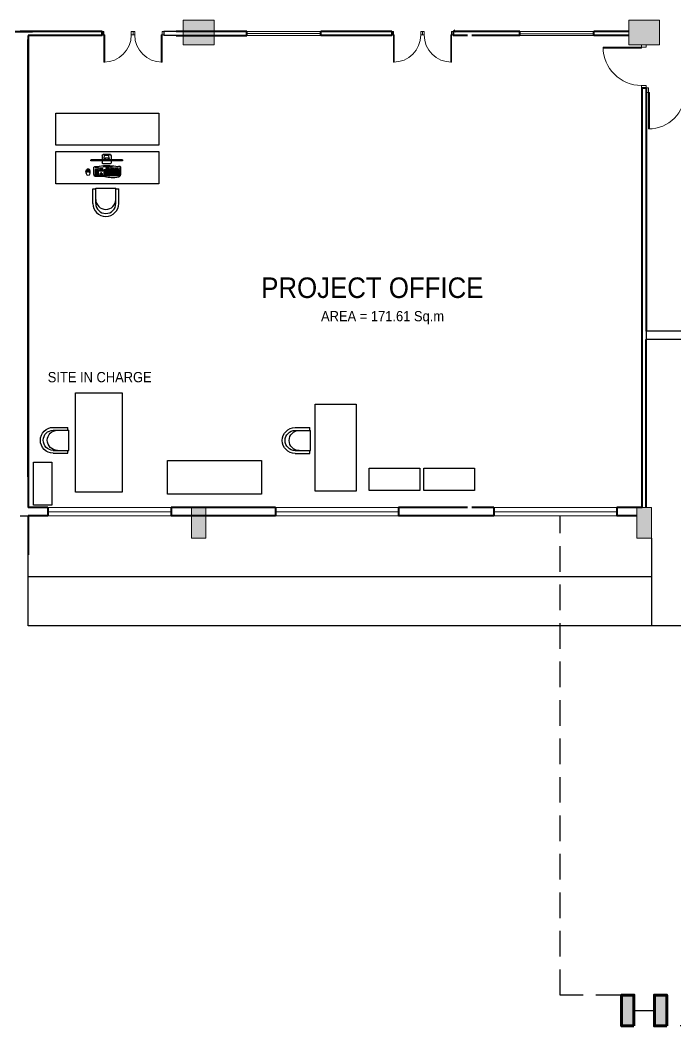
# Model space of a CAD drawing. Header units: inches. Extents: x 150067 to 167379, y -92057 to -49035.
# Drawn here: x 157288 to 158885, y -55174 to -52724 of the extents above; entities that cross this region are included whole.
import ezdxf

# ---------------------------------------------------------------- set-up
doc = ezdxf.new("R2010")
doc.units = ezdxf.units.IN
doc.header["$LTSCALE"] = 0.1
doc.header["$MEASUREMENT"] = 0
doc.linetypes.add('HIDDEN', pattern=[0.375, 0.25, -0.125])
for name, color, linetype, lineweight in [('COR HA', 40, 'Continuous', 18), ('DOOR', 10, 'Continuous', 15), ('Layer4', 10, 'Continuous', 25), ('thin ha', 253, 'Continuous', 5), ('wall', 6, 'Continuous', 40), ('win', 102, 'Continuous', 20)]:
    doc.layers.add(name, color=color, linetype=linetype, lineweight=lineweight)
doc.layers.add('Layer1', color=7, linetype='Continuous')
doc.layers.add('TEXT', color=7, linetype='Continuous')
doc.styles.add('DUTCH', font='arial.ttf')

# ---------------------------------------------------------------- blocks, each defined once
blk = doc.blocks.new('A$C764D24B9')
at = {"layer": 'DOOR'}
for points in [[(0.056, 0.111), (0.083, 0.111), (0.083, 1), (0.056, 1)], [(0, 0), (0.056, 0), (0.056, 0.111), (0, 0.111)], [(0.944, 0), (1, 0), (1, 0.111), (0.944, 0.111)]]:
    blk.add_lwpolyline(points, close=True, dxfattribs=at)
blk.add_arc((0.056, 0.111), 0.889, 0, 90, dxfattribs=at)
blk = doc.blocks.new('yttu')
at = {"layer": 'thin ha', "linetype": 'Continuous', "lineweight": 20, "ltscale": 0.1}
blk.add_hatch(color=2, dxfattribs=at).paths.add_polyline_path([(-6879.58, -1156.369), (-6878.83, -1156.369), (-6878.83, -1156.969), (-6879.58, -1156.969)])
at = {"layer": 'thin ha', "color": 2, "linetype": 'Continuous', "lineweight": 20, "ltscale": 0.1}
blk.add_lwpolyline([(-6879.58, -1156.369), (-6878.83, -1156.369), (-6878.83, -1156.969), (-6879.58, -1156.969)], close=True, dxfattribs=at)
blk = doc.blocks.new('armchair032')
at = {"color": 0}
for p, q in [((-315, 375), (-315, 20)), ((-245, 375), (-245, 0)), ((245, 375), (245, 0)), ((315, 375), (315, 20)), ((-245, 20), (-315, 20)), ((245, 0), (-245, 0)), ((315, 20), (245, 20))]:
    blk.add_line(p, q, dxfattribs=at)
for centre, radius in [((0, 375), 315), ((0, 375), 245), ((0, 275), 245)]:
    blk.add_arc(centre, radius, 0, 180, dxfattribs=at)
blk = doc.blocks.new('Dell S2340T 23-Inch 10-point Multi-Touch Monitor')
at = {"color": 0}
for p, q in [((-269, -94), (-264, -89)), ((-264, -89), (264, -89)), ((-77, -17), (-77, -89)), ((-77, -109), (-77, -143)), ((-40, -70), (-36, -14)), ((-29, -14), (-29, -17)), ((-29, -14), (-29, -17)), ((-25, -60), (-25, -82)), ((-25, -60), (-24, -60)), ((-24, -60), (-24, -89)), ((-24, -63), (24, -63)), ((24, -60), (24, -89)), ((24, -60), (25, -60)), ((25, -60), (25, -82)), ((29, -14), (29, -17)), ((29, -14), (29, -17)), ((40, -70), (36, -14)), ((77, -17), (77, -89)), ((77, -109), (77, -143)), ((269, -94), (264, -89))]:
    blk.add_line(p, q, dxfattribs=at)
for points in [[(-60, 0), (60, 0)], [(-269, -109), (269, -109), (269, -94), (-269, -94), (-269, -109)], [(-60, -160), (60, -160)], [(-36, -14), (36, -14)], [(-29, -17), (29, -17)], [(-29, -17), (29, -17)]]:
    blk.add_lwpolyline(points, dxfattribs=at)
for points in [[(-40, -70, 0.263666), (-37, -80), (-34, -82), (-25, -82)], [(40, -70, -0.263666), (37, -80), (34, -82), (25, -82)]]:
    blk.add_lwpolyline(points, format="xyb", dxfattribs=at)
for centre, radius in [((-61, -4), 1.73), ((-46, -4), 1.73), ((-36, -102), 1.14), ((-32, -4), 1.73), ((-18, -4), 1.73), ((-3, -4), 1.73), ((11, -4), 1.73), ((25, -4), 1.73), ((36, -102), 1.14), ((39, -4), 1.73)]:
    blk.add_circle(centre, radius, dxfattribs=at)
for centre, start, end in [((-60, -17), 90, 180), ((60, -17), 0, 90), ((-60, -143), 180, 270), ((60, -143), 270, 0)]:
    blk.add_arc(centre, 17.2, start, end, dxfattribs=at)
blk = doc.blocks.new('keyboard_top')
at = {"color": 0}
for points in [[(233, -76), (233, -26, 0.165941), (205, -17, -0.04592), (141, -12, 0.046884), (0, 0, 0.043941), (-135, -14, -0.081459), (-182, -12, 0.073722), (-206, -13, 0.278236), (-218, -23), (-217, -154, 0.414214), (-202, -168), (218, -167, 0.414214), (233, -152)], [(218, -167), (-202, -168, -0.198912), (-213, -164, 0.237087), (-181, -196, 0.110077), (-61, -209, 0.017919), (47, -193, -0.053396), (161, -185, 0.017301), (204, -185, 0.36209), (228, -163, -0.184401), (218, -167)]]:
    blk.add_lwpolyline(points, format="xyb", close=True, dxfattribs=at)
at = {"color": 0, "lineweight": 0}
for points in [[(-201, -38), (-189, -38)], [(-201, -38), (-201, -51)], [(-201, -51), (-189, -51)], [(-200, -70), (-188, -70)], [(-200, -70), (-200, -83)], [(-200, -83), (-188, -83)], [(-200, -87), (-188, -86)], [(-200, -87), (-200, -100)], [(-200, -100), (-188, -99)], [(-200, -104), (-188, -104)], [(-200, -104), (-200, -117)], [(-200, -117), (-188, -117)], [(-200, -122), (-173, -122)], [(-200, -122), (-200, -135)], [(-200, -135), (-173, -135)], [(-200, -139), (-173, -139)], [(-200, -139), (-200, -152)], [(-200, -152), (-173, -152)], [(-189, -38), (-189, -51)], [(-188, -70), (-188, -83)], [(-188, -86), (-188, -99)], [(-188, -104), (-188, -117)], [(-185, -70), (-185, -83)], [(-185, -70), (-173, -70)], [(-185, -83), (-173, -83)], [(-185, -86), (-185, -99)], [(-185, -86), (-173, -86)], [(-185, -99), (-173, -99)], [(-185, -104), (-173, -104)], [(-185, -104), (-185, -117)], [(-185, -117), (-173, -117)], [(-173, -70), (-173, -83)], [(-173, -86), (-173, -99)], [(-173, -104), (-173, -117)], [(-173, -122), (-173, -135)], [(-173, -139), (-173, -152)], [(-171, -38), (-171, -51)], [(-171, -38), (-159, -38)], [(-171, -51), (-159, -51)], [(-170, -70), (-170, -83)], [(-170, -70), (-158, -70)], [(-170, -83), (-158, -83)], [(-170, -86), (-170, -99)], [(-170, -86), (-158, -86)], [(-170, -99), (-158, -99)], [(-170, -104), (-158, -104)], [(-170, -104), (-170, -117)], [(-170, -117), (-158, -117)], [(-170, -122), (-170, -135)], [(-170, -122), (-158, -122)], [(-170, -135), (-158, -135)], [(-170, -139), (-158, -139)], [(-170, -139), (-170, -152)], [(-170, -152), (-158, -152)], [(-159, -38), (-159, -51)], [(-158, -70), (-158, -83)], [(-158, -86), (-158, -99)], [(-158, -104), (-158, -117)], [(-158, -122), (-158, -135)], [(-158, -139), (-158, -152)], [(-156, -38), (-156, -51)], [(-156, -38), (-144, -38)], [(-156, -51), (-144, -51)], [(-156, -70), (-144, -70)], [(-156, -70), (-156, -83)], [(-156, -83), (-144, -83)], [(-156, -86), (-144, -86)], [(-156, -86), (-156, -99)], [(-156, -99), (-144, -99)], [(-156, -104), (-144, -104)], [(-156, -104), (-156, -117)], [(-156, -117), (-144, -117)], [(-156, -122), (-144, -122)], [(-156, -122), (-156, -135)], [(-156, -135), (-144, -135)], [(-156, -139), (-156, -152)], [(-156, -139), (-129, -139)], [(-156, -152), (-129, -152)], [(-144, -38), (-144, -51)], [(-144, -70), (-144, -83)], [(-144, -86), (-144, -99)], [(-144, -104), (-144, -117)], [(-144, -122), (-144, -135)], [(-142, -38), (-130, -38)], [(-142, -38), (-142, -51)], [(-142, -51), (-130, -51)], [(-141, -70), (-141, -83)], [(-141, -70), (-129, -70)], [(-141, -83), (-129, -83)], [(-141, -86), (-141, -99)], [(-141, -86), (-129, -86)], [(-141, -99), (-129, -99)], [(-141, -104), (-129, -104)], [(-141, -104), (-141, -117)], [(-141, -117), (-129, -117)], [(-141, -122), (-129, -122)], [(-141, -122), (-141, -135)], [(-141, -135), (-129, -135)], [(-130, -38), (-130, -51)], [(-129, -70), (-129, -83)], [(-129, -86), (-129, -99)], [(-129, -104), (-129, -117)], [(-129, -122), (-129, -135)], [(-129, -139), (-129, -152)], [(-127, -38), (-127, -51)], [(-127, -38), (-115, -38)], [(-127, -51), (-115, -51)], [(-126, -70), (-126, -83)], [(-126, -70), (-114, -70)], [(-126, -83), (-114, -83)], [(-126, -86), (-126, -99)], [(-126, -86), (-114, -86)], [(-126, -99), (-114, -99)], [(-126, -104), (-114, -104)], [(-126, -104), (-126, -117)], [(-126, -117), (-114, -117)], [(-126, -122), (-126, -135)], [(-126, -122), (-114, -122)], [(-126, -135), (-114, -135)], [(-126, -139), (-11, -138)], [(-126, -139), (-126, -152)], [(-126, -152), (-11, -151)], [(-115, -38), (-115, -51)], [(-114, -70), (-114, -83)], [(-114, -86), (-114, -99)], [(-114, -104), (-114, -117)], [(-114, -122), (-114, -135)], [(-112, -70), (-100, -70)], [(-112, -70), (-112, -83)], [(-112, -83), (-100, -83)], [(-112, -86), (-100, -86)], [(-112, -86), (-112, -99)], [(-112, -99), (-100, -99)], [(-112, -104), (-100, -104)], [(-112, -104), (-112, -117)], [(-112, -117), (-100, -117)], [(-112, -122), (-100, -122)], [(-112, -122), (-112, -135)], [(-112, -135), (-100, -135)], [(-101, -38), (-101, -51)], [(-101, -38), (-89, -38)], [(-101, -51), (-89, -51)], [(-100, -70), (-100, -83)], [(-100, -86), (-100, -99)], [(-100, -104), (-100, -117)], [(-100, -122), (-100, -135)], [(-97, -70), (-97, -83)], [(-97, -70), (-85, -70)], [(-97, -83), (-85, -83)], [(-97, -86), (-97, -99)], [(-97, -86), (-85, -86)], [(-97, -99), (-85, -99)], [(-97, -104), (-85, -103)], [(-97, -104), (-97, -117)], [(-97, -117), (-85, -116)], [(-97, -122), (-85, -121)], [(-97, -122), (-96, -135)], [(-96, -135), (-84, -134)], [(-89, -38), (-89, -51)], [(-86, -38), (-86, -51)], [(-86, -38), (-74, -38)], [(-86, -51), (-74, -51)], [(-85, -70), (-85, -83)], [(-85, -86), (-85, -99)], [(-85, -103), (-85, -116)], [(-85, -121), (-84, -134)], [(-82, -70), (-70, -69)], [(-82, -70), (-82, -83)], [(-82, -83), (-70, -82)], [(-82, -86), (-82, -99)], [(-82, -86), (-70, -86)], [(-82, -99), (-70, -99)], [(-82, -103), (-70, -103)], [(-82, -103), (-81, -116)], [(-81, -116), (-69, -116)], [(-81, -121), (-81, -134)], [(-81, -121), (-69, -121)], [(-81, -134), (-69, -134)], [(-74, -38), (-74, -51)], [(-72, -38), (-60, -38)], [(-72, -38), (-72, -51)], [(-72, -51), (-60, -51)], [(-70, -69), (-70, -82)], [(-70, -86), (-70, -99)], [(-70, -103), (-69, -116)], [(-69, -121), (-69, -134)], [(-68, -69), (-56, -69)], [(-68, -69), (-67, -82)], [(-67, -82), (-55, -82)], [(-67, -86), (-55, -86)], [(-67, -86), (-67, -99)], [(-67, -99), (-55, -99)], [(-67, -103), (-55, -103)], [(-67, -103), (-67, -116)], [(-67, -116), (-55, -116)], [(-67, -121), (-55, -121)], [(-67, -121), (-67, -134)], [(-67, -134), (-55, -134)], [(-60, -38), (-60, -51)], [(-57, -38), (-57, -51)], [(-57, -38), (-45, -38)], [(-57, -51), (-45, -51)], [(-56, -69), (-55, -82)], [(-55, -86), (-55, -99)], [(-55, -103), (-55, -116)], [(-55, -121), (-55, -134)], [(-52, -69), (-52, -82)], [(-52, -69), (-40, -69)], [(-52, -82), (-40, -82)], [(-52, -86), (-52, -99)], [(-52, -86), (-40, -86)], [(-52, -99), (-40, -99)], [(-52, -103), (-40, -103)], [(-52, -103), (-52, -116)], [(-52, -116), (-40, -116)], [(-52, -121), (-40, -121)], [(-52, -121), (-52, -134)], [(-52, -134), (-40, -134)], [(-45, -38), (-45, -51)], [(-40, -69), (-40, -82)], [(-40, -86), (-40, -99)], [(-40, -103), (-40, -116)], [(-40, -121), (-40, -134)], [(-37, -69), (-37, -82)], [(-37, -69), (-25, -69)], [(-37, -82), (-25, -82)], [(-37, -86), (-37, -99)], [(-37, -86), (-25, -86)], [(-37, -99), (-25, -99)], [(-37, -103), (-25, -103)], [(-37, -103), (-37, -116)], [(-37, -116), (-25, -116)], [(-37, -121), (-37, -134)], [(-37, -121), (-25, -121)], [(-37, -134), (-25, -134)], [(-28, -19), (1, -18)], [(-28, -38), (-16, -37)], [(-28, -38), (-28, -51)], [(-28, -51), (-16, -50)], [(-26, -16), (1, -16)], [(-25, -69), (-25, -82)], [(-25, -86), (-25, -99)], [(-25, -103), (-25, -116)], [(-25, -121), (-25, -134)], [(-23, -69), (-11, -69)], [(-23, -69), (-23, -82)], [(-23, -82), (-11, -82)], [(-23, -86), (-11, -86)], [(-23, -86), (-23, -99)], [(-23, -99), (-11, -99)], [(-23, -103), (-11, -103)], [(-23, -103), (-23, -116)], [(-23, -116), (-11, -116)], [(-23, -121), (-11, -121)], [(-23, -121), (-23, -134)], [(-23, -134), (-11, -134)], [(-16, -37), (-16, -50)], [(-13, -37), (-13, -50)], [(-13, -37), (-1, -37)], [(-13, -50), (-1, -50)], [(-11, -69), (-11, -82)], [(-11, -86), (-11, -99)], [(-11, -103), (-11, -116)], [(-11, -121), (-11, -134)], [(-11, -138), (-11, -151)], [(-8, -69), (-8, -82)], [(-8, -69), (4, -69)], [(-8, -82), (4, -82)], [(-8, -86), (-8, -99)], [(-8, -86), (4, -86)], [(-8, -99), (4, -99)], [(-8, -103), (4, -103)], [(-8, -103), (-8, -116)], [(-8, -116), (4, -116)], [(-8, -121), (4, -121)], [(-8, -121), (-8, -134)], [(-8, -134), (4, -134)], [(-7, -138), (20, -138)], [(-7, -138), (-7, -151)], [(-7, -151), (20, -151)], [(-1, -37), (-1, -50)], [(1, -7), (1, -16)], [(1, -18), (1, -25)], [(2, -37), (14, -37)], [(2, -37), (2, -50)], [(2, -50), (14, -50)], [(4, -7), (5, -16)], [(4, -69), (4, -82)], [(4, -86), (4, -99)], [(4, -103), (4, -116)], [(4, -121), (4, -134)], [(5, -16), (30, -16)], [(5, -18), (5, -25)], [(5, -18), (30, -18)], [(7, -69), (7, -82)], [(7, -69), (19, -69)], [(7, -82), (19, -82)], [(7, -86), (7, -99)], [(7, -86), (19, -86)], [(7, -99), (19, -99)], [(7, -103), (19, -103)], [(7, -103), (8, -116)], [(8, -116), (20, -116)], [(8, -121), (8, -134)], [(8, -121), (20, -121)], [(8, -134), (20, -134)], [(14, -37), (14, -50)], [(17, -37), (17, -50)], [(17, -37), (29, -37)], [(17, -50), (29, -50)], [(19, -69), (19, -82)], [(19, -86), (19, -99)], [(19, -103), (20, -116)], [(20, -121), (20, -134)], [(20, -138), (20, -151)], [(23, -69), (35, -69)], [(23, -69), (23, -82)], [(23, -82), (35, -82)], [(23, -86), (35, -86)], [(23, -86), (23, -99)], [(23, -99), (35, -99)], [(23, -103), (35, -103)], [(23, -103), (23, -116)], [(23, -116), (35, -116)], [(23, -121), (65, -121)], [(23, -121), (23, -134)], [(23, -134), (65, -134)], [(23, -138), (35, -138)], [(23, -138), (23, -151)], [(23, -151), (35, -151)], [(29, -37), (29, -50)], [(35, -69), (35, -82)], [(35, -86), (35, -99)], [(35, -103), (35, -116)], [(35, -138), (35, -151)], [(38, -69), (38, -82)], [(38, -69), (65, -69)], [(38, -82), (65, -82)], [(38, -86), (38, -99)], [(38, -86), (50, -86)], [(38, -99), (50, -99)], [(38, -103), (65, -103)], [(38, -103), (38, -116)], [(38, -116), (65, -116)], [(38, -138), (65, -138)], [(38, -138), (38, -151)], [(38, -151), (65, -151)], [(50, -86), (50, -99)], [(53, -86), (53, -99)], [(53, -86), (65, -86)], [(53, -99), (65, -99)], [(65, -69), (65, -82)], [(65, -86), (65, -99)], [(65, -103), (65, -116)], [(65, -121), (65, -134)], [(65, -138), (65, -151)], [(82, -37), (82, -50)], [(82, -37), (94, -37)], [(82, -50), (94, -50)], [(83, -69), (83, -82)], [(83, -69), (95, -69)], [(83, -82), (95, -82)], [(83, -85), (83, -98)], [(83, -85), (95, -85)], [(83, -98), (95, -98)], [(89, -138), (101, -138)], [(89, -138), (89, -151)], [(89, -151), (101, -151)], [(94, -37), (94, -50)], [(95, -69), (95, -82)], [(95, -85), (95, -98)], [(97, -37), (97, -50)], [(97, -37), (109, -37)], [(97, -50), (109, -50)], [(98, -69), (98, -82)], [(98, -69), (110, -69)], [(98, -82), (110, -82)], [(98, -85), (98, -98)], [(98, -85), (110, -85)], [(98, -98), (110, -98)], [(101, -138), (101, -151)], [(104, -121), (104, -134)], [(104, -121), (116, -121)], [(104, -134), (116, -134)], [(104, -138), (116, -138)], [(104, -138), (104, -151)], [(104, -151), (116, -151)], [(109, -37), (109, -50)], [(110, -69), (110, -82)], [(110, -85), (110, -98)], [(111, -37), (123, -37)], [(111, -37), (111, -50)], [(111, -50), (123, -50)], [(112, -69), (124, -69)], [(112, -69), (112, -82)], [(112, -82), (124, -82)], [(112, -85), (124, -85)], [(112, -85), (112, -98)], [(112, -98), (124, -98)], [(116, -121), (116, -134)], [(116, -138), (116, -151)], [(119, -138), (131, -138)], [(119, -138), (119, -151)], [(119, -151), (131, -151)], [(123, -37), (123, -50)], [(124, -69), (124, -82)], [(124, -85), (124, -98)], [(126, -37), (126, -50)], [(126, -37), (138, -37)], [(126, -50), (138, -50)], [(127, -69), (127, -82)], [(127, -69), (139, -69)], [(127, -82), (139, -82)], [(127, -85), (128, -98)], [(127, -85), (139, -85)], [(128, -98), (140, -98)], [(131, -138), (131, -151)], [(138, -37), (138, -50)], [(139, -69), (139, -82)], [(139, -85), (140, -98)], [(156, -35), (156, -48)], [(156, -35), (168, -35)], [(156, -48), (168, -48)], [(157, -69), (157, -82)], [(157, -69), (169, -69)], [(157, -82), (169, -82)], [(157, -85), (157, -98)], [(157, -85), (169, -85)], [(157, -98), (169, -98)], [(157, -103), (169, -103)], [(157, -103), (157, -116)], [(157, -116), (169, -116)], [(157, -121), (157, -134)], [(157, -121), (169, -121)], [(157, -134), (169, -134)], [(157, -138), (169, -138)], [(157, -138), (157, -151)], [(157, -151), (169, -151)], [(168, -35), (168, -48)], [(169, -69), (169, -82)], [(169, -85), (169, -98)], [(169, -103), (169, -116)], [(169, -121), (169, -134)], [(169, -138), (169, -151)], [(172, -69), (184, -69)], [(172, -69), (172, -82)], [(172, -82), (184, -82)], [(172, -85), (184, -85)], [(172, -85), (172, -98)], [(172, -98), (184, -98)], [(172, -103), (184, -102)], [(172, -103), (172, -116)], [(172, -116), (184, -115)], [(172, -121), (184, -120)], [(172, -121), (172, -134)], [(172, -134), (184, -133)], [(172, -138), (184, -138)], [(172, -138), (172, -151)], [(172, -151), (184, -151)], [(176, -34), (176, -47)], [(176, -34), (188, -34)], [(176, -47), (188, -47)], [(184, -69), (184, -82)], [(184, -85), (184, -98)], [(184, -102), (184, -115)], [(184, -120), (184, -133)], [(184, -138), (184, -151)], [(187, -69), (199, -68)], [(187, -69), (187, -82)], [(187, -82), (199, -81)], [(187, -85), (187, -98)], [(187, -85), (199, -85)], [(187, -98), (199, -98)], [(187, -102), (199, -102)], [(187, -102), (187, -115)], [(187, -115), (199, -115)], [(187, -120), (199, -120)], [(187, -120), (187, -133)], [(187, -133), (199, -133)], [(187, -138), (199, -138)], [(187, -138), (187, -151)], [(187, -151), (199, -151)], [(188, -34), (188, -47)], [(197, -34), (197, -47)], [(197, -34), (209, -34)], [(197, -47), (209, -47)], [(199, -68), (199, -81)], [(199, -85), (199, -98)], [(199, -102), (199, -115)], [(199, -120), (199, -133)], [(199, -138), (199, -151)], [(202, -68), (202, -81)], [(202, -68), (214, -68)], [(202, -81), (214, -81)], [(202, -85), (202, -98)], [(202, -85), (214, -85)], [(202, -98), (214, -98)], [(202, -102), (214, -102)], [(202, -102), (202, -115)], [(202, -115), (214, -115)], [(202, -120), (202, -133)], [(202, -120), (214, -120)], [(202, -133), (214, -133)], [(202, -138), (214, -138)], [(202, -138), (202, -151)], [(202, -151), (214, -151)], [(209, -34), (209, -47)], [(214, -68), (214, -81)], [(214, -85), (214, -98)], [(214, -102), (214, -115)], [(214, -120), (214, -133)], [(214, -138), (214, -151)]]:
    blk.add_lwpolyline(points, dxfattribs=at)
for points in [[(1, -25, -0.037715), (-22, -24, -0.328345), (-28, -19)], [(-26, -16, -0.157731), (-22, -12, -0.08747), (1, -7, -0.08747)], [(4, -7, -0.086643), (27, -12, -0.237073), (30, -16)], [(30, -18, -0.11266), (29, -21, -0.188542), (24, -24, -0.031584), (5, -25, -0.031584)]]:
    blk.add_lwpolyline(points, format="xyb", dxfattribs=at)
for centre in [(-74, -18), (-64, -18), (-55, -18), (-46, -18), (-36, -18), (38, -18), (48, -18), (57, -18), (67, -18), (76, -18)]:
    blk.add_circle(centre, 3.55, dxfattribs=at)

msp = doc.modelspace()

# ---------------------------------------------------------------- hatches: boundary and pattern name
at = {"layer": 'thin ha', "linetype": 'Continuous', "lineweight": 20, "ltscale": 0.1}
for points in [[(157705.48, -53911.39), (157740.48, -53911.39), (157740.48, -53986.39), (157705.48, -53986.39)], [(158790.48, -53911.39), (158825.48, -53911.39), (158825.48, -53986.39), (158790.48, -53986.39)]]:
    msp.add_hatch(color=2, dxfattribs=at).paths.add_polyline_path(points)
at = {"layer": 'thin ha', "linetype": 'Continuous', "lineweight": 60, "ltscale": 0.1}
for points in [[(158782.98, -55174.39), (158752.98, -55174.39), (158752.98, -55099.39), (158782.98, -55099.39)], [(158862.98, -55174.39), (158832.98, -55174.39), (158832.98, -55099.39), (158862.98, -55099.39)]]:
    msp.add_hatch(color=1, dxfattribs=at).paths.add_polyline_path(points)

# ---------------------------------------------------------------- linework, layer by layer
at = {"color": 0, "linetype": 'ByBlock'}
for p, q in [((157472.78, -53100.51, 23680.86), (157474.39, -53099.98, 23680.86)), ((157474.39, -53099.98, 23680.86), (157474.39, -53094.09, 23680.86)), ((157513.14, -53095.43, 23680.86), (157514.75, -53095.43, 23680.86))]:
    msp.add_line(p, q, dxfattribs=at)
at = {"elevation": 23680.86}
for points in [[(157451.43, -53087.47, 0.0717538), (157450.92, -53090.62, 0.0431691), (157451.05, -53092.68, -0.2693094), (157449.44, -53096.79, -0.3661703), (157448.81, -53096.59, -0.1603249), (157449.3, -53088.96, -0.1500963), (157451.42, -53087.47)], [(157452.93, -53087.26, -0.2410041), (157456.7, -53088.61, -0.2170033), (157456.98, -53100.35, -0.7525275), (157450.14, -53100.67, -0.1153991), (157448.47, -53092.71, -0.099122), (157449.3, -53088.96, -0.2404832), (157452.93, -53087.26)], [(157451.65, -53087.43, 0.1411075), (157451.37, -53092.35, -0.2113787), (157451.07, -53093.87, -0.4127016), (157455.45, -53093.83, -0.176997), (157455.07, -53092.17, 0.1410945), (157454.32, -53087.3, 0.080592), (157452.93, -53087.26, 0.0752053), (157451.65, -53087.41)], [(157453.62, -53090.78), (157453.51, -53088.8, 0.837339), (157452.78, -53088.97), (157452.89, -53091.25, 1), (157453.64, -53091.21)], [(157454.45, -53087.33, -0.0550193), (157455.17, -53089.86, -0.0506015), (157455.33, -53092.27, 0.0846865), (157455.45, -53093.83, 0.1758987), (157457.17, -53096.34, 0.5693071), (157457.97, -53096, 0.0644282), (157457.96, -53092.64, 0.081238), (157456.7, -53088.61, 0.1504555), (157454.45, -53087.33)]]:
    msp.add_lwpolyline(points, format="xyb", close=True, dxfattribs=at)
at = {"layer": 'COR HA', "ltscale": 0.1}
msp.add_line((158349.08, -52754.03, 23680.86), (158345.42, -52747.7, 23680.86), dxfattribs=at)
at = {"layer": 'COR HA', "color": 0, "linetype": 'Continuous', "lineweight": 25, "ltscale": 0.1}
for p, q in [((158782.98, -55136.89, 23680.86), (158832.98, -55136.89, 23680.86)), ((158782.98, -55136.97, 23680.86), (158807.98, -55136.97, 23680.86))]:
    msp.add_line(p, q, dxfattribs=at)
at = {"layer": 'Layer1', "color": 6, "linetype": 'Continuous', "ltscale": 0.1}
for p, q in [((157667.97, -52751.9, 23680.86), (157637.97, -52751.9, 23680.86)), ((157637.97, -52751.9, 23680.86), (157637.97, -52761.89, 23680.86)), ((157667.97, -52761.89, 23680.86), (157637.97, -52761.89, 23680.86)), ((158812.98, -53482.32, 23680.86), (158812.98, -53502.32, 23680.86)), ((158945.58, -53482.32, 23680.86), (158812.98, -53482.32, 23680.86)), ((158945.58, -53502.32, 23680.86), (158812.98, -53502.32, 23680.86)), ((157287.98, -53931.89, 23680.86), (157307.98, -53931.89, 23680.86)), ((158825.48, -53986.39, 23680.86), (158825.48, -54199.99, 23680.86)), ((157307.98, -54199.99, 23680.86), (157307.98, -54026.89, 23680.86)), ((158825.48, -54080.69, 23680.86), (157307.98, -54080.69, 23680.86)), ((159292.97, -54199.99, 23680.86), (157307.98, -54199.99, 23680.86))]:
    msp.add_line(p, q, dxfattribs=at)
at = {"layer": 'Layer1', "color": 6, "linetype": 'Continuous', "ltscale": 0.1, "elevation": 23680.86}
for points in [[(157375.16, -52950.66), (157625.73, -52950.66), (157625.73, -53029.31), (157375.16, -53029.31)], [(157375.16, -53044.27), (157625.73, -53044.27), (157625.73, -53122.92), (157375.16, -53122.92)], [(157422.48, -53632.33), (157536.64, -53632.33), (157536.64, -53874.58), (157422.48, -53874.58)], [(158006.97, -53659.84), (158106.75, -53659.84), (158106.75, -53871.59), (158006.97, -53871.59)], [(157320.19, -53801.32), (157365.31, -53801.32), (157365.31, -53906.24), (157320.19, -53906.24)], [(157646.75, -53796.85), (157876.24, -53796.85), (157876.24, -53879.06), (157646.75, -53879.06)], [(158137.88, -53815.75), (158261.4, -53815.75), (158261.4, -53870.22), (158137.88, -53870.22)], [(158271.02, -53815.75), (158394.54, -53815.75), (158394.54, -53870.22), (158271.02, -53870.22)]]:
    msp.add_lwpolyline(points, close=True, dxfattribs=at)
at = {"layer": 'Layer4', "color": 7, "linetype": 'Continuous', "ltscale": 0.1}
msp.add_line((158770.48, -52751.89, 23680.86), (158715.48, -52751.89, 23680.86), dxfattribs=at)
msp.add_line((158770.48, -52751.89, 23680.86), (158715.48, -52751.89, 23680.86), dxfattribs=at)
at = {"layer": 'Layer4', "color": 1, "linetype": 'HIDDEN', "ltscale": 2500}
for p, q in [((158602.98, -55099.39, 23680.86), (158602.98, -53931.89, 23680.86)), ((158752.98, -55099.39, 23680.86), (158602.98, -55099.39, 23680.86)), ((159239.31, -55174.39, 23680.86), (158862.98, -55174.39, 23680.86))]:
    msp.add_line(p, q, dxfattribs=at)
at = {"layer": 'thin ha', "color": 2, "linetype": 'Continuous', "lineweight": 20, "ltscale": 0.1, "elevation": 23680.86}
for points in [[(157705.48, -53911.39), (157740.48, -53911.39), (157740.48, -53986.39), (157705.48, -53986.39)], [(158790.48, -53911.39), (158825.48, -53911.39), (158825.48, -53986.39), (158790.48, -53986.39)]]:
    msp.add_lwpolyline(points, close=True, dxfattribs=at)
at = {"layer": 'thin ha', "color": 1, "linetype": 'Continuous', "lineweight": 60, "ltscale": 0.1, "elevation": 23680.86}
for points in [[(158782.98, -55174.39), (158752.98, -55174.39), (158752.98, -55099.39), (158782.98, -55099.39), (158782.98, -55174.39)], [(158862.98, -55174.39), (158832.98, -55174.39), (158832.98, -55099.39), (158862.98, -55099.39), (158862.98, -55174.39)]]:
    msp.add_lwpolyline(points, dxfattribs=at)
at = {"layer": 'wall', "linetype": 'Continuous', "ltscale": 0.1}
for p, q in [((156675.48, -52751.9, 23680.86), (157318.12, -52751.9, 23680.86)), ((157487.97, -52751.9, 23680.86), (157287.98, -52751.9, 23680.86)), ((157487.97, -52761.9, 23680.86), (157307.98, -52761.9, 23680.86)), ((157307.98, -52761.9, 23680.86), (157307.98, -53911.89, 23680.86)), ((157307.98, -53836.89, 23680.86), (157307.98, -52771.89, 23680.86)), ((157307.98, -52771.89, 23680.86), (157307.98, -53836.89, 23680.86)), ((157307.98, -52771.89, 23680.86), (157307.98, -53836.89, 23680.86)), ((157307.98, -52771.89, 23680.86), (157307.98, -53836.89, 23680.86)), ((157307.98, -53836.89, 23680.86), (157307.98, -52771.89, 23680.86)), ((157307.98, -52771.89, 23680.86), (157307.98, -53836.89, 23680.86)), ((157307.98, -52771.89, 23680.86), (157307.98, -53836.89, 23680.86)), ((157307.98, -52771.89, 23680.86), (157307.98, -53836.89, 23680.86)), ((157307.98, -53836.89, 23680.86), (157307.98, -52771.89, 23680.86)), ((157307.98, -52771.89, 23680.86), (157307.98, -53836.89, 23680.86)), ((157307.98, -52771.89, 23680.86), (157307.98, -53836.89, 23680.86)), ((157307.98, -52771.89, 23680.86), (157307.98, -53836.89, 23680.86)), ((157307.98, -53836.89, 23680.86), (157307.98, -52771.89, 23680.86)), ((157307.98, -52771.89, 23680.86), (157307.98, -53836.89, 23680.86)), ((157487.97, -52761.9, 23680.86), (157487.97, -52751.9, 23680.86)), ((157487.97, -52751.9, 23680.86), (157487.97, -52761.9, 23680.86)), ((157840.47, -52751.9, 23680.86), (157667.97, -52751.9, 23680.86)), ((157667.97, -52761.89, 23680.86), (157840.47, -52761.9, 23680.86)), ((157840.47, -52761.9, 23680.86), (157840.47, -52751.9, 23680.86)), ((158192.98, -52751.89, 23680.86), (158020.47, -52751.89, 23680.86)), ((158192.98, -52751.89, 23680.86), (158020.47, -52751.89, 23680.86)), ((158192.98, -52751.89, 23680.86), (158020.47, -52751.89, 23680.86)), ((158192.98, -52751.89, 23680.86), (158020.47, -52751.89, 23680.86)), ((158192.98, -52751.89, 23680.86), (158020.47, -52751.89, 23680.86)), ((158020.47, -52761.9, 23680.86), (158020.47, -52751.89, 23680.86)), ((158192.98, -52761.9, 23680.86), (158020.47, -52761.9, 23680.86)), ((158192.98, -52751.89, 23680.86), (158192.98, -52761.9, 23680.86)), ((158505.48, -52751.89, 23680.86), (158342.98, -52751.89, 23680.86)), ((158505.48, -52751.89, 23680.86), (158342.98, -52751.89, 23680.86)), ((158505.48, -52751.89, 23680.86), (158342.98, -52751.89, 23680.86)), ((158505.48, -52751.89, 23680.86), (158342.98, -52751.89, 23680.86)), ((158505.48, -52751.89, 23680.86), (158342.98, -52751.89, 23680.86)), ((158342.98, -52751.89, 23680.86), (158342.98, -52761.89, 23680.86)), ((158377.98, -52761.89, 23680.86), (158342.98, -52761.89, 23680.86)), ((158505.48, -52761.89, 23680.86), (158387.98, -52761.89, 23680.86)), ((158505.48, -52761.89, 23680.86), (158505.48, -52751.89, 23680.86)), ((158770.48, -52751.89, 23680.86), (158685.48, -52751.89, 23680.86)), ((158770.48, -52751.89, 23680.86), (158685.48, -52751.89, 23680.86)), ((158685.48, -52761.89, 23680.86), (158685.48, -52751.89, 23680.86)), ((158770.48, -52761.89, 23680.86), (158685.48, -52761.89, 23680.86)), ((158770.48, -52751.89, 23680.86), (158715.48, -52751.89, 23680.86)), ((157307.98, -53836.89, 23680.86), (157307.98, -52921.37, 23680.86)), ((157307.98, -52921.37, 23680.86), (157307.98, -53836.89, 23680.86)), ((157307.98, -52921.37, 23680.86), (157307.98, -53836.89, 23680.86)), ((157307.98, -52921.37, 23680.86), (157307.98, -53836.89, 23680.86)), ((157307.98, -53836.89, 23680.86), (157307.98, -52921.37, 23680.86)), ((157307.98, -52921.37, 23680.86), (157307.98, -53836.89, 23680.86)), ((157307.98, -52921.37, 23680.86), (157307.98, -53836.89, 23680.86)), ((157307.98, -52921.37, 23680.86), (157307.98, -53836.89, 23680.86)), ((157355.67, -53911.89, 23680.86), (157307.98, -53911.89, 23680.86)), ((157355.67, -53911.89, 23680.86), (157307.98, -53911.89, 23680.86)), ((157355.67, -53911.89, 23680.86), (157307.98, -53911.89, 23680.86)), ((157355.67, -53911.89, 23680.86), (157307.98, -53911.89, 23680.86)), ((157351.31, -53911.89, 23680.86), (157307.98, -53911.89, 23680.86)), ((157351.31, -53911.89, 23680.86), (157307.98, -53911.89, 23680.86)), ((157351.31, -53911.89, 23680.86), (157307.98, -53911.89, 23680.86)), ((157351.31, -53911.89, 23680.86), (157307.98, -53911.89, 23680.86)), ((157351.31, -53911.89, 23680.86), (157307.98, -53911.89, 23680.86)), ((157351.31, -53911.89, 23680.86), (157307.98, -53911.89, 23680.86)), ((157351.31, -53911.89, 23680.86), (157307.98, -53911.89, 23680.86)), ((157351.31, -53911.89, 23680.86), (157307.98, -53911.89, 23680.86)), ((157351.31, -53911.89, 23680.86), (157307.98, -53911.89, 23680.86)), ((157351.31, -53911.89, 23680.86), (157307.98, -53911.89, 23680.86)), ((157351.31, -53911.89, 23680.86), (157307.98, -53911.89, 23680.86)), ((157351.31, -53911.89, 23680.86), (157307.98, -53911.89, 23680.86)), ((157351.31, -53911.89, 23680.86), (157307.98, -53911.89, 23680.86)), ((157351.31, -53911.89, 23680.86), (157307.98, -53911.89, 23680.86)), ((157351.31, -53911.89, 23680.86), (157307.98, -53911.89, 23680.86)), ((157351.31, -53911.89, 23680.86), (157307.98, -53911.89, 23680.86)), ((157355.67, -53911.89, 23680.86), (157345.17, -53911.89, 23680.86)), ((157355.67, -53911.89, 23680.86), (157355.67, -53931.89, 23680.86)), ((157909.84, -53911.89, 23680.86), (157655.67, -53911.89, 23680.86)), ((157655.67, -53911.89, 23680.86), (157655.67, -53931.89, 23680.86)), ((157909.84, -53911.89, 23680.86), (157740.48, -53911.89, 23680.86)), ((157909.84, -53911.89, 23680.86), (157740.48, -53911.89, 23680.86)), ((157909.84, -53911.89, 23680.86), (157740.48, -53911.89, 23680.86)), ((157909.84, -53911.89, 23680.86), (157740.48, -53911.89, 23680.86)), ((157909.84, -53911.89, 23680.86), (157909.84, -53931.89, 23680.86)), ((158377.98, -53911.89, 23680.86), (158209.84, -53911.89, 23680.86)), ((158209.84, -53911.89, 23680.86), (158209.84, -53931.89, 23680.86)), ((158441.73, -53911.89, 23680.86), (158387.98, -53911.89, 23680.86)), ((158441.73, -53911.89, 23680.86), (158441.73, -53931.89, 23680.86)), ((158441.73, -53911.89, 23680.86), (158441.73, -53931.89, 23680.86)), ((158802.98, -53911.89, 23680.86), (158741.73, -53911.89, 23680.86)), ((158743.45, -53911.89, 23680.86), (158741.73, -53911.89, 23680.86)), ((158743.45, -53911.89, 23680.86), (158741.73, -53911.89, 23680.86)), ((158743.45, -53911.89, 23680.86), (158741.73, -53911.89, 23680.86)), ((158741.73, -53911.89, 23680.86), (158741.73, -53931.89, 23680.86)), ((157355.67, -53931.89, 23680.86), (157307.98, -53931.89, 23680.86)), ((157307.98, -53931.89, 23680.86), (157307.98, -54006.89, 23680.86)), ((157355.67, -53931.89, 23680.86), (157307.98, -53931.89, 23680.86)), ((157307.98, -53931.89, 23680.86), (157307.98, -54026.89, 23680.86)), ((157307.98, -53931.89, 23680.86), (157307.98, -54006.89, 23680.86)), ((157307.98, -53931.89, 23680.86), (157307.98, -54026.89, 23680.86)), ((157355.67, -53931.89, 23680.86), (157345.17, -53931.89, 23680.86)), ((157909.84, -53931.89, 23680.86), (157655.67, -53931.89, 23680.86)), ((157909.84, -53931.89, 23680.86), (157726.25, -53931.89, 23680.86)), ((158441.73, -53931.89, 23680.86), (158209.84, -53931.89, 23680.86)), ((158790.48, -53931.89, 23680.86), (158741.73, -53931.89, 23680.86))]:
    msp.add_line(p, q, dxfattribs=at)
at = {"layer": 'wall', "linetype": 'Continuous', "ltscale": 0.1, "elevation": 23680.86}
for points in [[(158020.47, -52761.9), (158020.47, -52751.89)], [(158505.48, -52761.89), (158505.48, -52751.89)], [(158685.48, -52761.89), (158685.48, -52751.89)], [(158802.98, -53911.39), (158802.98, -52889.4), (158812.98, -52889.4), (158812.98, -53482.32)], [(158812.98, -53911.89), (158812.98, -53502.32)], [(157355.67, -53911.89), (157355.67, -53931.89)], [(157655.67, -53911.89), (157655.67, -53931.89)], [(157909.84, -53911.89), (157909.84, -53931.89)], [(158741.73, -53911.89), (158741.73, -53931.89)]]:
    msp.add_lwpolyline(points, dxfattribs=at)
at = {"layer": 'win'}
for p, q in [((157840.47, -52751.9, 23680.86), (158020.47, -52751.9, 23680.86)), ((157840.47, -52756.9, 23680.86), (158020.47, -52756.9, 23680.86)), ((157840.47, -52761.9, 23680.86), (158020.47, -52761.9, 23680.86)), ((158505.48, -52751.89, 23680.86), (158685.48, -52751.89, 23680.86)), ((158505.48, -52757.71, 23680.86), (158685.48, -52757.71, 23680.86)), ((158505.48, -52761.89, 23680.86), (158685.48, -52761.89, 23680.86)), ((157355.67, -53911.89, 23680.86), (157655.67, -53911.89, 23680.86)), ((157355.67, -53921.89, 23680.86), (157655.67, -53921.89, 23680.86)), ((157909.84, -53911.89, 23680.86), (158209.84, -53911.89, 23680.86)), ((157909.84, -53921.89, 23680.86), (158209.84, -53921.89, 23680.86)), ((158441.73, -53911.89, 23680.86), (158741.73, -53911.89, 23680.86)), ((158441.73, -53921.89, 23680.86), (158741.73, -53921.89, 23680.86)), ((157355.67, -53931.89, 23680.86), (157655.67, -53931.89, 23680.86)), ((157909.84, -53931.89, 23680.86), (158209.84, -53931.89, 23680.86)), ((158441.73, -53931.89, 23680.86), (158741.73, -53931.89, 23680.86))]:
    msp.add_line(p, q, dxfattribs=at)

# ---------------------------------------------------------------- block references
at = {"xscale": -0.144, "yscale": 0.144, "zscale": 0.144}
for name, p in [('Dell S2340T 23-Inch 10-point Multi-Touch Monitor', (157498.78, -53051.57, 23680.86)), ('keyboard_top', (157501.33, -53078.54, 23680.86))]:
    msp.add_blockref(name, p, dxfattribs=at)
at = {"yscale": 0.1, "zscale": 0.1}
for p, xscale, rotation in [((157496.65, -53133.56, 23680.86), 0.1, 180), ((157406.23, -53747.89, 23680.86), -0.1, 90), ((157995.39, -53748.41, 23680.86), -0.1, 90)]:
    msp.add_blockref('armchair032', p, dxfattribs=dict(at, xscale=xscale, rotation=rotation))
at = {"layer": 'thin ha', "color": 2, "linetype": 'Continuous', "lineweight": 20, "xscale": 100, "yscale": 100, "zscale": 100}
for p in [(845643.45, 62912.52, 23680.86), (846728.45, 62912.52, 23680.86)]:
    msp.add_blockref('yttu', p, dxfattribs=at)
at = {"layer": 'wall', "linetype": 'Continuous', "ltscale": 0.1}
for p, xscale, yscale, zscale, rotation in [((157487.97, -52751.9, 23680.86), -75.00000000116415, 75.0000000010914, 75.00000000109135, 180), ((158192.98, -52751.89, 23680.86), -75.00000000116415, 75.0000000010914, 75.00000000109135, 180), ((158812.98, -52784.39, 23680.86), -105.0000000015643, 105.0000000015643, 105.0000000015461, 90)]:
    msp.add_blockref('A$C764D24B9', p, dxfattribs=dict(at, xscale=xscale, yscale=yscale, zscale=zscale, rotation=rotation))
at = {"layer": 'wall', "linetype": 'Continuous', "ltscale": 0.1, "extrusion": (0, 0, -1), "rotation": 180}
for p, xscale, yscale, zscale in [((-157637.97, -52751.9, -23680.86), -75.00000000116415, 75.0000000010914, -75.00000000116415), ((-158342.98, -52751.89, -23680.86), -75.00000000116415, 75.0000000010914, -75.00000000116415), ((-158812.98, -52889.4, -23680.86), 100, 100, -100.0000000014551)]:
    msp.add_blockref('A$C764D24B9', p, dxfattribs=dict(at, xscale=xscale, yscale=yscale, zscale=zscale))

# ---------------------------------------------------------------- texts
at = {"layer": 'TEXT', "style": 'DUTCH', "width": 0.9}
for s, height, p in [('PROJECT OFFICE', 50, (157875.23, -53401.25, 23680.86)), ('AREA = 171.61 Sq.m', 25, (158020.95, -53458.01, 23680.86)), ('SITE IN CHARGE', 25, (157355.22, -53606.54, 23680.86))]:
    msp.add_text(s, height=height, dxfattribs=at).set_placement(p)

doc.saveas('drawing.dxf')
